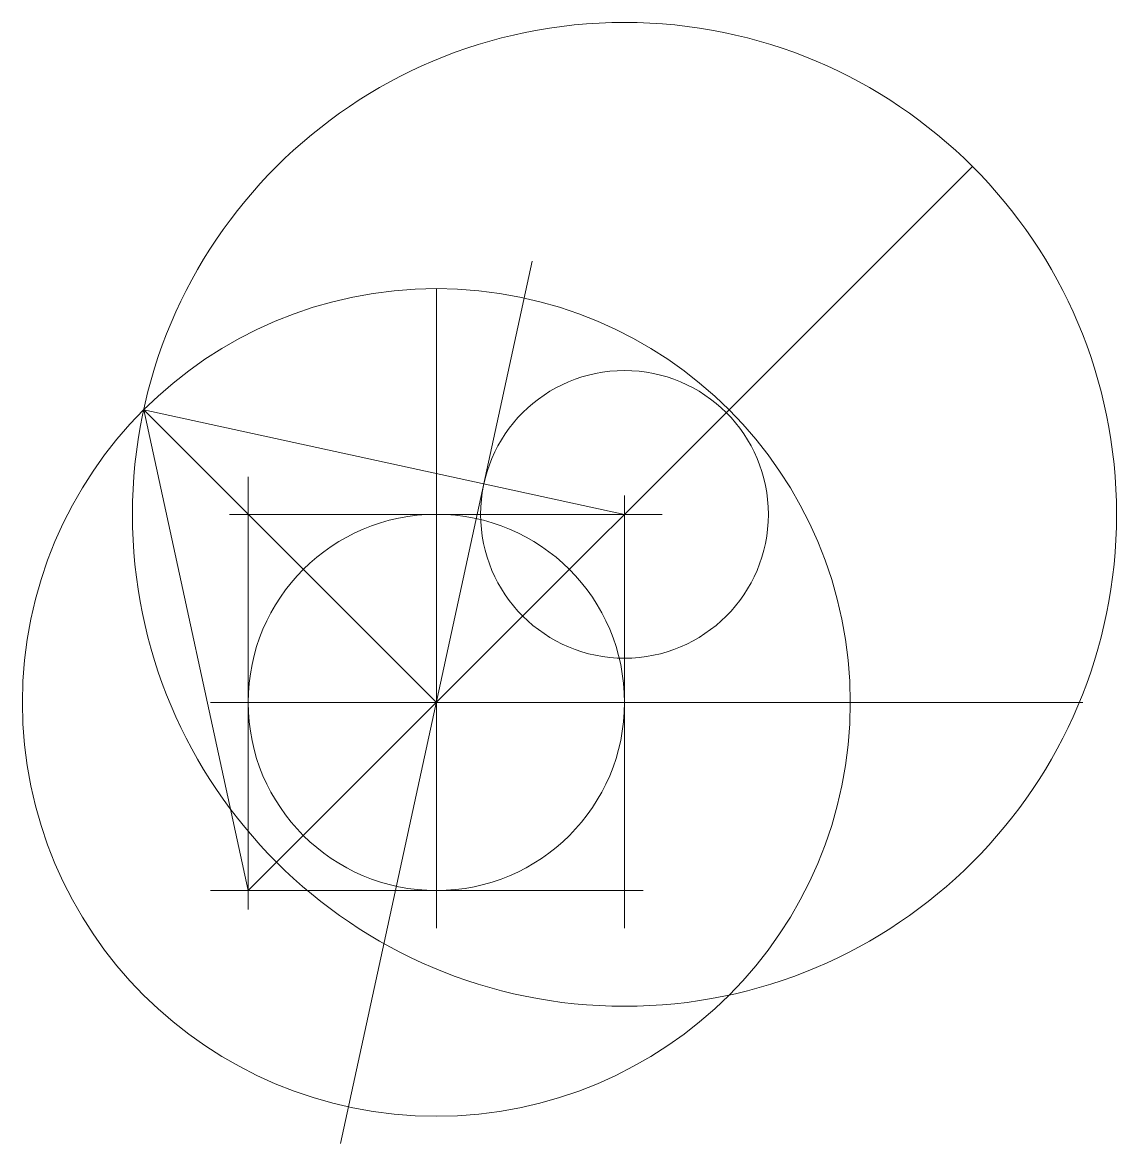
# Model space of a CAD drawing. Header units: millimetres. Extents: x 40 to 331, y -67 to 231.
import ezdxf

# ---------------------------------------------------------------- set-up
doc = ezdxf.new("R2010")
doc.units = ezdxf.units.MM
doc.layers.get('0').update_dxf_attribs({"linetype": 'CONTINUOUS', "lineweight": 0})
doc.layers.add('noname', color=4, linetype='CONTINUOUS', lineweight=0)

msp = doc.modelspace()

# ---------------------------------------------------------------- linework, layer by layer
for p, q in [((150, 160), (150, -10)), ((100, 110), (100, -5)), ((200, 105), (200, -10)), ((95, 100), (210, 100)), ((90, 50), (321.8, 50)), ((205, 0), (90, 0))]:
    msp.add_line(p, q)
msp.add_circle((150, 50), 50)
at = {"layer": 'noname'}
for p, q in [((100, 0), (292.47, 192.47)), ((175.49, 167.26), (124.51, -67.26)), ((150, 50), (72.22, 127.78)), ((200, 100), (72.22, 127.78)), ((72.22, 127.78), (100, 0))]:
    msp.add_line(p, q, dxfattribs=at)
for centre, radius in [((200, 100), 130.77), ((150, 50), 110), ((200, 100), 38.24)]:
    msp.add_circle(centre, radius, dxfattribs=at)

doc.saveas('drawing.dxf')
